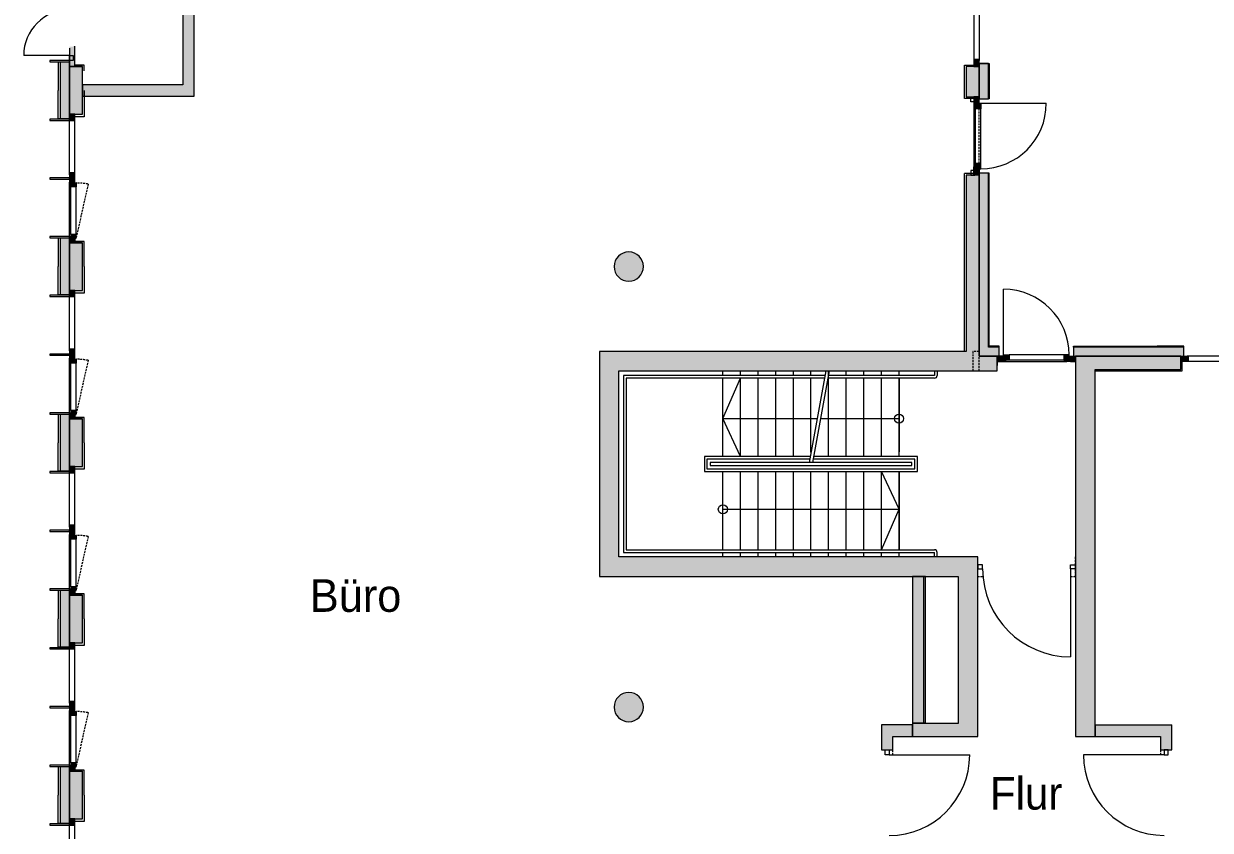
# Model space of a CAD drawing. Header units: inches. Extents: x 354311 to 431061, y 371078 to 433204.
# Drawn here: x 362519 to 380710, y 390366 to 402725 of the extents above; entities that cross this region are included whole.
import ezdxf

# ---------------------------------------------------------------- set-up
doc = ezdxf.new("R2010")
doc.units = ezdxf.units.IN
doc.header["$LTSCALE"] = 250
doc.header["$MEASUREMENT"] = 0
doc.linetypes.add('G1', pattern=[0.18, 0.12, -0.06])
doc.layers.add('Grundebene', color=7, linetype='Continuous')
doc.styles.add('ARIAL', font='arial.ttf', dxfattribs={"height": 0.2})

msp = doc.modelspace()

# ---------------------------------------------------------------- hatches: boundary and pattern name
at = {"layer": 'Grundebene', "true_color": 0x000000, "transparency": 33554687}
for points in [[(363419, 401791), (364956, 401791), (364956, 417254), (365131, 417079), (365131, 417079), (365131, 401616), (363419, 401616)], [(365131, 417079), (364956, 417254), (364956, 401791), (365131, 401616)], [(363301, 402069), (363301, 402384), (363281, 402384), (363281, 402372), (363219, 402372), (363219, 402069)], [(363219, 402138), (363079, 402138), (363079, 401270), (363219, 401270)], [(363079, 402138), (363219, 402138), (363219, 402069), (363419, 402069), (363419, 401339), (363219, 401339), (363219, 401270), (363079, 401270)], [(363219, 402069), (363219, 401339), (363419, 401339), (363419, 402069)], [(377169, 402069), (377169, 402179), (377087, 402179), (377087, 402069)], [(377169, 401574), (377309, 401574), (377309, 402114), (377169, 402114)], [(377309, 401574), (377309, 402114), (377169, 402114), (377169, 401574)], [(365131, 401616), (364956, 401791), (363419, 401791), (363419, 401616)], [(377087, 401604), (377087, 401474), (377108, 401474), (377108, 401486), (377169, 401486), (377169, 401604)], [(377108, 401507), (377108, 401424), (377190, 401424), (377190, 401507)], [(363219, 401339), (363219, 401244), (363301, 401244), (363301, 401339)], [(377108, 400584), (377108, 400501), (377190, 400501), (377190, 400584)], [(363239, 400285), (363239, 400269), (363219, 400269), (363219, 400439), (363301, 400439), (363301, 400285)], [(377087, 400535), (377087, 400404), (377169, 400404), (377169, 400535)], [(377169, 397629), (377309, 397769), (377309, 400434), (377169, 400434)], [(377309, 400434), (377169, 400434), (377169, 397629), (377309, 397769)], [(363239, 400225), (363239, 400285), (363321, 400285), (363321, 400225)], [(363239, 399498), (363239, 399438), (363321, 399438), (363321, 399498)], [(363219, 399438), (363079, 399438), (363079, 398570), (363219, 398570)], [(363079, 399438), (363219, 399438), (363219, 399369), (363419, 399369), (363419, 398639), (363219, 398639), (363219, 398639), (363219, 398570), (363079, 398570)], [(363239, 399438), (363239, 399464), (363219, 399464), (363219, 399369), (363301, 399369), (363301, 399438)], [(363219, 399369), (363219, 398639), (363419, 398639), (363419, 399369)], [(363219, 398639), (363219, 398544), (363301, 398544), (363301, 398639)], [(363239, 397585), (363239, 397569), (363219, 397569), (363219, 397739), (363301, 397739), (363301, 397585)], [(371344, 397705), (371644, 397705), (371644, 394554), (371344, 394554)], [(377069, 397404), (377063, 397596), (376969, 397704), (371344, 397704), (371644, 397404)], [(371344, 394254), (371644, 394554), (371644, 397404), (371344, 397704)], [(371644, 397704), (377444, 397704), (377444, 397404), (371644, 397404)], [(377474, 397629), (377474, 397769), (377309, 397769), (377169, 397629)], [(377541, 397568), (377624, 397568), (377624, 397650), (377541, 397650)], [(378464, 397568), (378547, 397568), (378547, 397650), (378464, 397650)], [(380304, 397629), (380304, 397769), (378614, 397769), (378614, 397629)], [(378614, 397769), (380304, 397769), (380304, 397629), (378614, 397629)], [(363239, 397525), (363239, 397585), (363321, 397585), (363321, 397525)], [(377444, 397547), (377574, 397547), (377574, 397568), (377562, 397568), (377562, 397629), (377444, 397629)], [(378513, 397547), (378644, 397547), (378644, 397629), (378513, 397629)], [(380259, 397429), (378644, 397429), (378644, 397629), (380259, 397629)], [(378944, 397629), (378861, 397562), (378944, 397429), (380259, 397429), (380259, 397629)], [(380259, 397629), (380369, 397629), (380369, 397547), (380259, 397547)], [(363219, 396738), (363079, 396738), (363079, 395870), (363219, 395870)], [(363079, 395870), (363079, 396738), (363219, 396738), (363219, 396669), (363419, 396669), (363419, 395939), (363219, 395939), (363219, 395939), (363219, 395870)], [(363239, 396738), (363239, 396764), (363219, 396764), (363219, 396669), (363301, 396669), (363301, 396738)], [(363239, 396798), (363239, 396738), (363321, 396738), (363321, 396798)], [(363219, 396669), (363219, 395939), (363419, 395939), (363419, 396669)], [(363219, 395939), (363219, 395844), (363301, 395844), (363301, 395939)], [(363239, 394885), (363239, 394869), (363219, 394869), (363219, 395039), (363301, 395039), (363301, 394885)], [(363239, 394825), (363239, 394885), (363321, 394885), (363321, 394825)], [(371644, 394554), (371344, 394254), (376844, 394254), (376919, 394454), (376844, 394554)], [(377144, 394554), (371344, 394554), (371344, 394254), (377144, 394254)], [(376144, 392005), (376319, 392005), (376319, 394254), (376144, 394254)], [(376144, 392005), (376344, 392005), (376344, 394254), (376144, 394254)], [(376844, 394254), (377144, 394254), (377144, 392005), (376844, 392005)], [(363219, 394038), (363079, 394038), (363079, 393170), (363219, 393170)], [(363079, 394038), (363219, 394038), (363219, 393969), (363419, 393969), (363419, 393239), (363219, 393239), (363219, 393170), (363079, 393170)], [(363239, 394038), (363239, 394064), (363219, 394064), (363219, 393969), (363301, 393969), (363301, 394038)], [(363239, 394098), (363239, 394038), (363321, 394038), (363321, 394098)], [(363219, 393969), (363219, 393239), (363419, 393239), (363419, 393969)], [(363219, 393239), (363219, 393144), (363301, 393144), (363301, 393239)], [(363239, 392185), (363239, 392169), (363219, 392169), (363219, 392339), (363301, 392339), (363301, 392185)], [(363239, 392125), (363239, 392185), (363321, 392185), (363321, 392125)], [(375669, 391979), (375844, 391804), (376144, 391804), (376144, 391979)], [(375669, 391979), (376144, 391979), (376144, 391804), (375669, 391804)], [(376144, 392005), (377144, 392005), (377144, 391804), (376144, 391804)], [(377144, 391804), (376844, 392004), (376144, 392004), (376144, 391804)], [(378944, 391804), (380120, 391804), (380120, 391979), (378944, 391979)], [(363219, 391338), (363079, 391338), (363079, 390470), (363219, 390470)], [(363079, 391338), (363219, 391338), (363219, 391269), (363419, 391269), (363419, 390539), (363219, 390539), (363219, 390539), (363219, 390470), (363079, 390470)], [(363239, 391338), (363239, 391364), (363219, 391364), (363219, 391269), (363301, 391269), (363301, 391338)], [(363239, 391398), (363239, 391338), (363321, 391338), (363321, 391398)], [(363219, 391269), (363219, 390539), (363419, 390539), (363419, 391269)], [(363219, 390539), (363219, 390444), (363301, 390444), (363301, 390539)]]:
    msp.add_hatch(color=18, dxfattribs=at).paths.add_polyline_path(points, flags=0)
h = msp.add_hatch(color=18, dxfattribs=at)
h.paths.add_polyline_path([(376969, 397704), (377063, 397596), (377169, 397629), (377169, 400404), (376969, 400404)], flags=0)
h.paths.add_polyline_path([(376969, 401604), (377169, 401604), (377169, 402069), (376969, 402069)], flags=0)
h = msp.add_hatch(color=18, dxfattribs=at)
h.paths.add_polyline_path([(376969, 402069), (376969, 401604), (377169, 401604), (377169, 402069)], flags=0)
h.paths.add_polyline_path([(377169, 400404), (376969, 400404), (376969, 397704), (377063, 397596), (377169, 397629)], flags=0)
h = msp.add_hatch(color=18, dxfattribs=at)
edge = h.paths.add_edge_path(flags=0)
edge.add_arc((371794, 399004), 225, 0, 360)
edge.add_arc((371794, 399004), 225, 0, 360)
h = msp.add_hatch(color=18, dxfattribs=at)
h.paths.add_polyline_path([(377169, 397629), (377063, 397596), (377069, 397404), (377444, 397404), (377444, 397629)], flags=0)
h.paths.add_polyline_path([(378644, 397629), (378644, 397404), (378944, 397629)], flags=0)
h = msp.add_hatch(color=18, dxfattribs=at)
h.paths.add_polyline_path([(378644, 391804), (378944, 391804), (378944, 397429), (378861, 397562), (378644, 397404)], flags=0)
h.paths.add_polyline_path([(378644, 397404), (378861, 397562), (378944, 397629), (378944, 397629), (378644, 397404)], flags=0)
h = msp.add_hatch(color=18, dxfattribs=at)
edge = h.paths.add_edge_path(flags=0)
edge.add_line((378644, 397404), (378644, 391804))
edge.add_line((378644, 391804), (378944, 391804))
edge.add_line((378944, 391804), (378944, 397429))
edge.add_line((378944, 397429), (378861, 397562))
edge.add_line((378861, 397562), (378644, 397404))
h = msp.add_hatch(color=18, dxfattribs=at)
h.paths.add_polyline_path([(377144, 394554), (376844, 394554), (376844, 394554), (376919, 394454), (377144, 394554)], flags=0)
h.paths.add_polyline_path([(377144, 394554), (376919, 394454), (376844, 394254), (376844, 392004), (377144, 391804)], flags=0)
h = msp.add_hatch(color=18, dxfattribs=at)
edge = h.paths.add_edge_path(flags=0)
edge.add_arc((371794, 392254), 225, 0, 360)
edge.add_arc((371794, 392254), 225, 0, 360)
h = msp.add_hatch(color=18, dxfattribs=at)
h.paths.add_polyline_path([(375669, 389797), (375844, 389972), (375844, 390211), (375669, 390211)], flags=0)
h.paths.add_polyline_path([(375669, 391596), (375844, 391596), (375844, 391804), (375669, 391979)], flags=0)
h = msp.add_hatch(color=18, dxfattribs=at)
h.paths.add_polyline_path([(375669, 390211), (375669, 389797), (375844, 389972), (375844, 390211)], flags=0)
h.paths.add_polyline_path([(375669, 391596), (375844, 391596), (375844, 391804), (375669, 391979)], flags=0)
h = msp.add_hatch(color=18, dxfattribs=at)
h.paths.add_polyline_path([(378944, 391979), (378944, 391804), (379945, 391804), (380003, 391848), (379945, 391979)], flags=0)
h.paths.add_polyline_path([(379945, 391979), (380003, 391848), (380120, 391804), (380120, 391804), (380120, 391979)], flags=0)
h = msp.add_hatch(color=18, dxfattribs=at)
h.paths.add_polyline_path([(379945, 389972), (380120, 389797), (380120, 390212), (379945, 390212)], flags=0)
h.paths.add_polyline_path([(379945, 391597), (380120, 391597), (380120, 391804), (380003, 391848), (379945, 391804)], flags=0)
h = msp.add_hatch(color=18, dxfattribs=at)
h.paths.add_polyline_path([(380120, 390212), (379945, 390212), (379945, 389972), (380120, 389797)], flags=0)
h.paths.add_polyline_path([(379945, 391597), (380120, 391597), (380120, 391804), (380003, 391848), (379945, 391804)], flags=0)

# ---------------------------------------------------------------- linework, layer by layer
at = {"layer": 'Grundebene', "color": 18, "linetype": 'Continuous', "lineweight": 13, "true_color": 0x000000}
for p, q in [((364956, 417254), (364956, 401791)), ((365131, 401616), (365131, 417079)), ((377087, 402996), (377087, 402164)), ((377169, 402996), (377169, 402164)), ((363301, 402069), (363301, 402384)), ((363219, 402239), (362519, 402239)), ((363219, 402351), (363219, 402069)), ((363219, 402164), (363219, 402239)), ((363219, 402239), (363279, 402239)), ((363279, 402239), (363279, 402164)), ((362919, 402164), (362919, 402144)), ((363219, 402164), (362919, 402164)), ((362919, 402144), (363219, 402144)), ((363219, 402138), (363049, 402138)), ((363049, 402138), (363049, 401704)), ((363219, 402138), (363079, 402138)), ((363079, 402138), (363079, 401270)), ((363279, 402164), (363219, 402164)), ((363219, 402144), (363219, 402164)), ((363219, 401270), (363219, 402138)), ((363219, 402089), (363219, 402138)), ((363219, 401339), (363219, 402069)), ((363219, 402069), (363419, 402069)), ((363219, 402069), (363219, 401339)), ((363419, 402069), (363219, 402069)), ((363219, 402069), (363301, 402069)), ((363444, 402089), (363301, 402089)), ((363419, 401339), (363419, 402069)), ((363419, 401339), (363419, 402069)), ((363444, 402004), (363444, 402089)), ((376944, 401579), (376944, 402089)), ((376944, 402089), (377087, 402089)), ((376944, 401704), (376944, 402089)), ((376944, 402089), (377087, 402089)), ((377169, 402069), (376969, 402069)), ((376969, 402069), (376969, 401604)), ((377169, 402179), (377087, 402179)), ((377087, 402179), (377087, 402069)), ((377087, 402069), (377169, 402069)), ((377169, 402069), (377169, 402179)), ((377309, 402114), (377169, 402114)), ((377169, 402114), (377169, 401574)), ((377169, 402109), (377169, 402114)), ((377169, 402114), (377322, 402114)), ((377169, 401604), (377169, 402069)), ((377309, 401574), (377309, 402114)), ((377322, 402114), (377322, 401704)), ((377322, 401909), (377322, 401574)), ((363049, 401270), (363049, 401704)), ((364956, 401791), (363419, 401791)), ((363419, 401791), (363419, 401616)), ((363444, 401704), (363444, 401299)), ((363419, 401616), (365131, 401616)), ((377087, 401579), (376944, 401579)), ((376969, 401604), (377169, 401604)), ((377039, 401529), (377039, 401604)), ((377039, 401604), (377099, 401604)), ((377099, 401529), (377039, 401529)), ((377169, 401604), (377087, 401604)), ((377087, 401604), (377087, 401474)), ((377087, 401554), (377087, 400535)), ((377087, 401474), (377108, 401474)), ((377099, 401604), (377099, 401529)), ((377099, 401529), (377099, 400479)), ((377108, 401424), (377108, 401507)), ((377108, 401507), (377190, 401507)), ((377169, 401507), (377169, 401604)), ((377169, 401574), (377309, 401574)), ((377190, 401507), (378196, 401507)), ((377190, 401507), (377190, 401424)), ((377322, 401574), (377309, 401574)), ((363219, 401339), (363419, 401339)), ((363219, 401339), (363419, 401339)), ((363219, 401339), (363219, 401244)), ((363301, 401339), (363219, 401339)), ((363219, 401299), (363219, 401270)), ((363301, 401244), (363301, 401339)), ((363444, 401299), (363301, 401299)), ((377108, 400584), (377108, 401424)), ((377190, 401424), (377108, 401424)), ((377190, 400584), (377190, 401424)), ((362919, 401264), (362919, 401244)), ((363219, 401264), (362919, 401264)), ((362919, 401244), (363219, 401244)), ((363219, 401270), (363049, 401270)), ((363079, 401270), (363219, 401270)), ((363219, 401244), (363219, 401264)), ((363219, 401244), (363301, 401244)), ((363219, 400412), (363219, 401244)), ((363301, 400412), (363301, 401244)), ((377190, 400584), (377108, 400584)), ((377108, 400584), (377108, 400501)), ((377190, 400501), (377190, 400584)), ((363301, 400439), (363219, 400439)), ((363219, 400439), (363219, 400269)), ((363301, 400333), (363301, 400439)), ((376944, 397704), (376944, 400429)), ((377087, 400429), (376944, 400429)), ((377169, 400404), (376969, 400404)), ((376969, 400404), (376969, 397704)), ((377039, 400479), (377039, 400404)), ((377099, 400479), (377039, 400479)), ((377039, 400404), (377099, 400404)), ((377087, 400404), (377087, 400535)), ((377087, 400535), (377108, 400535)), ((377169, 400404), (377087, 400404)), ((377099, 400404), (377099, 400479)), ((377108, 400501), (377190, 400501)), ((377169, 400501), (377169, 400404)), ((377309, 400434), (377169, 400434)), ((377169, 400434), (377169, 397629)), ((377169, 397629), (377169, 400404)), ((377309, 397769), (377309, 400434)), ((377322, 400434), (377309, 400434)), ((377322, 397782), (377322, 400434)), ((362919, 400364), (362919, 400344)), ((363219, 400364), (362919, 400364)), ((362919, 400344), (363219, 400344)), ((363219, 400344), (363219, 400364)), ((363301, 400354), (363219, 400354)), ((363219, 400354), (363219, 400269)), ((363219, 399464), (363219, 400300)), ((363219, 400269), (363239, 400269)), ((363219, 400269), (363239, 400269)), ((363239, 400225), (363239, 400285)), ((363239, 400285), (363321, 400285)), ((363321, 400225), (363239, 400225)), ((363239, 399498), (363239, 400225)), ((363301, 400285), (363301, 400354)), ((363321, 400285), (363321, 400225)), ((363321, 399498), (363321, 400225)), ((363321, 399498), (363239, 399498)), ((363239, 399498), (363239, 399438)), ((363321, 399438), (363321, 399498)), ((362919, 399464), (362919, 399444)), ((363219, 399464), (362919, 399464)), ((362919, 399444), (363219, 399444)), ((363219, 399438), (363049, 399438)), ((363049, 399438), (363049, 399004)), ((363219, 399438), (363079, 399438)), ((363079, 399438), (363079, 398570)), ((363219, 399444), (363219, 399464)), ((363219, 399369), (363219, 399464)), ((363219, 399464), (363239, 399464)), ((363219, 398570), (363219, 399438)), ((363219, 399389), (363219, 399438)), ((363219, 398639), (363219, 399369)), ((363219, 399369), (363419, 399369)), ((363219, 399369), (363219, 398639)), ((363419, 399369), (363219, 399369)), ((363301, 399369), (363219, 399369)), ((363239, 399438), (363321, 399438)), ((363301, 399438), (363301, 399369)), ((363444, 399389), (363301, 399389)), ((363419, 398639), (363419, 399369)), ((363419, 398639), (363419, 399369)), ((363444, 399004), (363444, 399389)), ((363049, 398570), (363049, 399004)), ((363444, 399004), (363444, 398599)), ((362919, 398564), (362919, 398544)), ((363219, 398564), (362919, 398564)), ((363219, 398570), (363049, 398570)), ((363079, 398570), (363219, 398570)), ((363219, 398639), (363419, 398639)), ((363219, 398639), (363419, 398639)), ((363219, 398639), (363219, 398544)), ((363301, 398639), (363219, 398639)), ((363219, 398599), (363219, 398570)), ((363219, 398544), (363219, 398564)), ((363301, 398544), (363301, 398639)), ((363444, 398599), (363301, 398599)), ((377541, 397650), (377541, 398656)), ((362919, 398544), (363219, 398544)), ((363219, 398544), (363301, 398544)), ((363219, 397712), (363219, 398544)), ((363301, 397712), (363301, 398544)), ((362919, 397664), (362919, 397644)), ((363219, 397664), (362919, 397664)), ((363301, 397739), (363219, 397739)), ((363219, 397739), (363219, 397569)), ((363219, 397644), (363219, 397664)), ((363301, 397654), (363219, 397654)), ((363219, 397654), (363219, 397569)), ((363301, 397633), (363301, 397739)), ((363301, 397585), (363301, 397654)), ((376969, 397704), (371344, 397704)), ((371344, 397704), (371344, 394254)), ((377474, 397769), (377309, 397769)), ((377474, 397782), (377322, 397782)), ((377474, 397769), (377474, 397782)), ((377474, 397629), (377474, 397769)), ((377541, 397650), (377624, 397650)), ((377541, 397568), (377541, 397650)), ((378464, 397650), (377624, 397650)), ((377624, 397650), (377624, 397568)), ((378547, 397650), (378464, 397650)), ((378464, 397650), (378464, 397568)), ((378547, 397568), (378547, 397650)), ((378614, 397769), (378614, 397782)), ((378614, 397782), (379894, 397782)), ((380304, 397769), (378614, 397769)), ((378614, 397769), (378614, 397629)), ((380304, 397782), (379894, 397782)), ((380304, 397629), (380304, 397782)), ((380304, 397629), (380304, 397769)), ((362919, 397644), (363219, 397644)), ((363219, 396764), (363219, 397600)), ((363219, 397569), (363239, 397569)), ((363219, 397569), (363239, 397569)), ((363239, 397525), (363239, 397585)), ((363239, 397585), (363321, 397585)), ((363321, 397525), (363239, 397525)), ((363239, 396798), (363239, 397525)), ((363321, 397585), (363321, 397525)), ((363321, 396798), (363321, 397525)), ((377444, 397629), (377169, 397629)), ((377169, 397629), (377474, 397629)), ((377444, 397404), (377444, 397629)), ((377541, 397629), (377444, 397629)), ((377444, 397629), (377444, 397547)), ((377519, 397547), (377444, 397547)), ((377444, 397547), (377444, 397487)), ((377444, 397547), (377574, 397547)), ((377494, 397547), (378513, 397547)), ((377624, 397568), (377541, 397568)), ((377574, 397547), (377574, 397568)), ((378464, 397568), (377624, 397568)), ((378464, 397568), (378547, 397568)), ((378513, 397547), (378513, 397568)), ((378644, 397547), (378513, 397547)), ((378547, 397629), (378644, 397629)), ((378569, 397547), (378644, 397547)), ((378614, 397629), (380304, 397629)), ((378644, 397629), (378644, 397404)), ((378944, 397629), (378644, 397629)), ((378644, 397629), (378644, 397547)), ((378644, 397547), (378644, 397487)), ((378944, 397629), (378944, 397629)), ((380259, 397629), (378944, 397629)), ((380259, 397429), (380259, 397629)), ((380259, 397629), (380369, 397629)), ((380259, 397547), (380259, 397629)), ((380369, 397547), (380259, 397547)), ((380279, 397404), (380279, 397547)), ((380299, 397629), (380304, 397629)), ((381186, 397629), (380354, 397629)), ((381186, 397547), (380354, 397547)), ((380369, 397629), (380369, 397547)), ((371644, 397404), (377069, 397404)), ((371644, 394554), (371644, 397404)), ((374801, 397334), (371714, 397334)), ((371714, 397334), (371714, 394624)), ((374794, 397294), (371754, 397294)), ((371754, 397294), (371754, 394664)), ((373238, 397334), (373238, 397404)), ((373238, 396674), (373508, 397294)), ((373238, 396094), (373238, 397294)), ((373508, 397334), (373508, 397404)), ((373508, 396094), (373508, 397294)), ((373778, 397334), (373778, 397404)), ((373778, 396094), (373778, 397294)), ((374048, 397334), (374048, 397404)), ((374048, 396094), (374048, 397294)), ((374318, 397334), (374318, 397404)), ((374318, 396094), (374318, 397294)), ((374814, 397404), (374560, 396004)), ((374588, 397334), (374588, 397404)), ((374588, 396159), (374588, 397294)), ((374865, 397404), (374611, 396004)), ((376482, 397294), (374845, 397294)), ((376482, 397334), (374852, 397334)), ((374858, 397334), (374858, 397404)), ((374858, 396094), (374858, 397294)), ((375128, 397334), (375128, 397404)), ((375128, 396094), (375128, 397294)), ((375398, 397334), (375398, 397404)), ((375398, 396094), (375398, 397294)), ((375668, 397334), (375668, 397404)), ((375668, 396094), (375668, 397294)), ((375938, 397334), (375938, 397404)), ((375938, 397294), (375938, 396164)), ((375938, 396094), (375938, 397294)), ((376482, 397404), (376482, 397334)), ((376522, 397404), (376522, 397334)), ((376522, 397404), (376522, 397334)), ((377069, 397404), (377444, 397404)), ((378644, 397404), (378644, 391804)), ((378944, 391804), (378944, 397429)), ((378944, 397429), (380259, 397429)), ((378944, 397404), (379894, 397404)), ((379894, 397404), (380279, 397404)), ((362919, 396764), (362919, 396744)), ((363219, 396764), (362919, 396764)), ((362919, 396744), (363219, 396744)), ((363219, 396738), (363049, 396738)), ((363049, 396738), (363049, 396304)), ((363219, 396738), (363079, 396738)), ((363079, 396738), (363079, 395870)), ((363219, 396744), (363219, 396764)), ((363219, 396669), (363219, 396764)), ((363219, 396764), (363239, 396764)), ((363219, 395870), (363219, 396738)), ((363219, 396689), (363219, 396738)), ((363321, 396798), (363239, 396798)), ((363239, 396798), (363239, 396738)), ((363239, 396738), (363321, 396738)), ((363301, 396738), (363301, 396669)), ((363321, 396738), (363321, 396798)), ((363219, 395939), (363219, 396669)), ((363219, 396669), (363419, 396669)), ((363219, 396669), (363219, 395939)), ((363419, 396669), (363219, 396669)), ((363301, 396669), (363219, 396669)), ((363444, 396689), (363301, 396689)), ((363419, 395939), (363419, 396669)), ((363419, 395939), (363419, 396669)), ((363444, 396304), (363444, 396689)), ((373238, 396674), (374681, 396674)), ((373508, 396094), (373238, 396674)), ((374732, 396674), (375938, 396674)), ((363049, 395870), (363049, 396304)), ((363444, 396304), (363444, 395899)), ((374576, 396094), (372954, 396094)), ((372954, 396094), (372954, 395864)), ((374569, 396054), (372994, 396054)), ((372994, 396054), (372994, 395904)), ((376182, 396054), (374620, 396054)), ((376222, 396094), (374627, 396094)), ((376182, 395904), (376182, 396054)), ((376222, 395864), (376222, 396094)), ((362919, 395864), (362919, 395844)), ((363219, 395864), (362919, 395864)), ((362919, 395844), (363219, 395844)), ((363219, 395870), (363049, 395870)), ((363079, 395870), (363219, 395870)), ((363219, 395939), (363419, 395939)), ((363219, 395939), (363419, 395939)), ((363219, 395939), (363219, 395844)), ((363301, 395939), (363219, 395939)), ((363219, 395899), (363219, 395870)), ((363219, 395844), (363219, 395864)), ((363219, 395844), (363301, 395844)), ((363219, 395012), (363219, 395844)), ((363301, 395844), (363301, 395939)), ((363444, 395899), (363301, 395899)), ((363301, 395012), (363301, 395844)), ((372954, 395864), (376222, 395864)), ((372994, 395904), (376182, 395904)), ((373044, 396004), (373044, 395954)), ((376132, 396004), (373044, 396004)), ((373044, 395954), (376132, 395954)), ((373238, 394664), (373238, 395864)), ((373508, 394664), (373508, 395864)), ((373778, 394664), (373778, 395864)), ((374048, 394664), (374048, 395864)), ((374318, 394664), (374318, 395864)), ((374588, 394664), (374588, 395864)), ((374858, 394664), (374858, 395864)), ((375128, 394664), (375128, 395864)), ((375398, 394664), (375398, 395864)), ((375938, 395284), (375668, 395864)), ((375668, 394664), (375668, 395864)), ((375938, 395864), (375938, 394664)), ((375938, 394664), (375938, 395864)), ((376132, 395954), (376132, 396004)), ((373238, 395284), (374435, 395284)), ((374435, 395284), (375938, 395284)), ((375668, 394664), (375938, 395284)), ((362919, 394964), (362919, 394944)), ((363219, 394964), (362919, 394964)), ((362919, 394944), (363219, 394944)), ((363301, 395039), (363219, 395039)), ((363219, 395039), (363219, 394869)), ((363219, 394944), (363219, 394964)), ((363301, 394954), (363219, 394954)), ((363219, 394954), (363219, 394869)), ((363301, 394933), (363301, 395039)), ((363301, 394885), (363301, 394954)), ((363219, 394064), (363219, 394900)), ((363219, 394869), (363239, 394869)), ((363219, 394869), (363239, 394869)), ((363239, 394825), (363239, 394885)), ((363239, 394885), (363321, 394885)), ((363321, 394825), (363239, 394825)), ((363239, 394098), (363239, 394825)), ((363321, 394885), (363321, 394825)), ((363321, 394098), (363321, 394825)), ((371714, 394624), (376482, 394624)), ((371754, 394664), (376482, 394664)), ((373238, 394554), (373238, 394624)), ((373508, 394554), (373508, 394624)), ((373778, 394554), (373778, 394624)), ((374048, 394554), (374048, 394624)), ((374318, 394554), (374318, 394624)), ((374588, 394554), (374588, 394624)), ((374858, 394554), (374858, 394624)), ((375128, 394554), (375128, 394624)), ((375398, 394554), (375398, 394624)), ((375668, 394554), (375668, 394624)), ((375938, 394554), (375938, 394624)), ((376482, 394554), (376482, 394624)), ((376522, 394554), (376522, 394624)), ((376522, 394554), (376522, 394624)), ((376844, 394554), (371644, 394554)), ((377144, 394554), (376844, 394554)), ((376844, 394554), (376844, 394554)), ((377144, 391804), (377144, 394554)), ((377219, 394434), (377144, 394434)), ((377144, 394434), (377144, 394374)), ((377144, 394374), (377219, 394374)), ((377219, 394374), (377219, 394434)), ((378569, 394434), (378644, 394434)), ((378569, 394374), (378569, 394434)), ((378644, 394374), (378569, 394374)), ((378569, 394374), (378569, 393024)), ((378644, 394434), (378644, 394374)), ((371344, 394254), (376844, 394254)), ((376344, 394254), (376144, 394254)), ((376319, 394254), (376144, 394254)), ((376144, 394254), (376144, 392005)), ((376319, 392005), (376319, 394254)), ((376344, 392004), (376344, 394254)), ((376844, 394254), (376844, 392004)), ((362919, 394064), (362919, 394044)), ((363219, 394064), (362919, 394064)), ((362919, 394044), (363219, 394044)), ((363219, 394038), (363049, 394038)), ((363049, 394038), (363049, 393604)), ((363219, 394038), (363079, 394038)), ((363079, 394038), (363079, 393170)), ((363219, 394044), (363219, 394064)), ((363219, 393969), (363219, 394064)), ((363219, 394064), (363239, 394064)), ((363219, 393170), (363219, 394038)), ((363219, 393989), (363219, 394038)), ((363321, 394098), (363239, 394098)), ((363239, 394098), (363239, 394038)), ((363239, 394038), (363321, 394038)), ((363301, 394038), (363301, 393969)), ((363321, 394038), (363321, 394098)), ((363219, 393239), (363219, 393969)), ((363219, 393969), (363419, 393969)), ((363219, 393969), (363219, 393239)), ((363419, 393969), (363219, 393969)), ((363301, 393969), (363219, 393969)), ((363444, 393989), (363301, 393989)), ((363419, 393239), (363419, 393969)), ((363419, 393239), (363419, 393969)), ((363444, 393604), (363444, 393989)), ((363049, 393170), (363049, 393604)), ((363444, 393604), (363444, 393199)), ((362919, 393164), (362919, 393144)), ((363219, 393164), (362919, 393164)), ((362919, 393144), (363219, 393144)), ((363219, 393170), (363049, 393170)), ((363079, 393170), (363219, 393170)), ((363219, 393239), (363419, 393239)), ((363219, 393239), (363419, 393239)), ((363219, 393239), (363219, 393144)), ((363301, 393239), (363219, 393239)), ((363219, 393199), (363219, 393170)), ((363219, 393144), (363219, 393164)), ((363219, 393144), (363301, 393144)), ((363219, 392312), (363219, 393144)), ((363301, 393144), (363301, 393239)), ((363444, 393199), (363301, 393199)), ((363301, 392312), (363301, 393144)), ((362919, 392264), (362919, 392244)), ((363219, 392264), (362919, 392264)), ((362919, 392244), (363219, 392244)), ((363301, 392339), (363219, 392339)), ((363219, 392339), (363219, 392169)), ((363219, 392244), (363219, 392264)), ((363301, 392254), (363219, 392254)), ((363219, 392254), (363219, 392169)), ((363219, 391364), (363219, 392200)), ((363301, 392233), (363301, 392339)), ((363301, 392185), (363301, 392254)), ((363219, 392169), (363239, 392169)), ((363219, 392169), (363239, 392169)), ((363239, 392125), (363239, 392185)), ((363239, 392185), (363321, 392185)), ((363321, 392125), (363239, 392125)), ((363239, 391398), (363239, 392125)), ((363321, 392185), (363321, 392125)), ((363321, 391398), (363321, 392125)), ((376144, 391979), (375669, 391979)), ((375669, 391979), (375669, 391596)), ((376344, 392005), (376144, 392005)), ((376144, 392005), (376319, 392005)), ((376844, 392004), (376144, 392004)), ((376144, 392004), (376144, 391804)), ((376144, 391804), (376144, 391979)), ((376844, 392004), (376344, 392004)), ((378944, 391979), (380120, 391979)), ((378944, 391979), (378944, 391804)), ((380120, 391804), (380120, 391979)), ((375844, 391804), (376144, 391804)), ((375844, 391596), (375844, 391804)), ((376144, 391804), (377144, 391804)), ((378644, 391804), (378944, 391804)), ((378944, 391804), (379945, 391804)), ((379945, 391804), (379945, 391597)), ((380120, 391597), (380120, 391804)), ((380120, 391804), (380120, 391804)), ((375669, 391596), (375844, 391596)), ((375726, 391521), (375726, 391596)), ((375726, 391596), (375786, 391596)), ((375786, 391521), (375726, 391521)), ((375786, 391596), (375786, 391521)), ((375786, 391521), (377021, 391521)), ((380002, 391522), (378767, 391522)), ((379945, 391597), (380120, 391597)), ((380062, 391597), (380002, 391597)), ((380002, 391597), (380002, 391522)), ((380002, 391522), (380062, 391522)), ((380062, 391522), (380062, 391597)), ((362919, 391364), (362919, 391344)), ((363219, 391364), (362919, 391364)), ((362919, 391344), (363219, 391344)), ((363219, 391338), (363049, 391338)), ((363049, 391338), (363049, 390904)), ((363219, 391338), (363079, 391338)), ((363079, 391338), (363079, 390470)), ((363219, 391344), (363219, 391364)), ((363219, 391269), (363219, 391364)), ((363219, 391364), (363239, 391364)), ((363219, 390470), (363219, 391338)), ((363219, 391289), (363219, 391338)), ((363321, 391398), (363239, 391398)), ((363239, 391398), (363239, 391338)), ((363239, 391338), (363321, 391338)), ((363301, 391338), (363301, 391269)), ((363444, 391289), (363301, 391289)), ((363321, 391338), (363321, 391398)), ((363444, 390904), (363444, 391289)), ((363219, 390539), (363219, 391269)), ((363219, 391269), (363419, 391269)), ((363219, 391269), (363219, 390539)), ((363419, 391269), (363219, 391269)), ((363301, 391269), (363219, 391269)), ((363419, 390539), (363419, 391269)), ((363419, 390539), (363419, 391269)), ((363049, 390470), (363049, 390904)), ((363444, 390904), (363444, 390499)), ((362919, 390464), (362919, 390444)), ((363219, 390464), (362919, 390464)), ((362919, 390444), (363219, 390444)), ((363219, 390470), (363049, 390470)), ((363079, 390470), (363219, 390470)), ((363219, 390539), (363419, 390539)), ((363219, 390539), (363419, 390539)), ((363219, 390539), (363219, 390444)), ((363301, 390539), (363219, 390539)), ((363219, 390499), (363219, 390470)), ((363219, 390444), (363219, 390464)), ((363219, 390444), (363301, 390444)), ((363219, 389612), (363219, 390444)), ((363301, 390444), (363301, 390539)), ((363444, 390499), (363301, 390499)), ((363301, 389612), (363301, 390444))]:
    msp.add_line(p, q, dxfattribs=at)
at = {"layer": 'Grundebene', "color": 18, "linetype": 'G1', "lineweight": 13, "true_color": 0x000000}
for p, q in [((377169, 400404), (377169, 401604)), ((363506, 400268), (363321, 399438)), ((377165, 397704), (377069, 397704)), ((377069, 397704), (377069, 397404)), ((377165, 397404), (377165, 397704)), ((363506, 397568), (363321, 396738)), ((377069, 397404), (377165, 397404)), ((363506, 394868), (363321, 394038)), ((378644, 394254), (378644, 394554)), ((377144, 394254), (377224, 394254)), ((378569, 394254), (378644, 394254)), ((363506, 392168), (363321, 391338)), ((375844, 391521), (375844, 391596)), ((379945, 391597), (379945, 391522))]:
    msp.add_line(p, q, dxfattribs=at)
at = {"layer": 'Grundebene', "color": 18, "linetype": 'Continuous', "lineweight": 13, "true_color": 0x000000}
for centre in [(375938, 396674), (373238, 395284)]:
    msp.add_circle(centre, 70.6, dxfattribs=at)
for centre, radius, start, end in [((363219, 402239), 700, 90, 180), ((377190, 401507), 1006, 270, 359.9977), ((371794, 399004), 225, 0, 180), ((371794, 399004), 225, 180, 0), ((377541, 397650), 1006, 0, 89.9977), ((376482, 397334), 40, 270, 360), ((376482, 394624), 40, 0, 90), ((378569, 394374), 1350, 180, 270), ((371794, 392254), 225, 0, 180), ((371794, 392254), 225, 180, 0), ((375786, 391521), 1235, 270, 360), ((380002, 391522), 1235, 180, 270)]:
    msp.add_arc(centre, radius, start, end, dxfattribs=at)
at = {"layer": 'Grundebene', "color": 18, "linetype": 'G1', "lineweight": 13, "true_color": 0x000000}
for centre in [(363321, 399285), (363321, 396585), (363321, 393885), (363321, 391185)]:
    msp.add_arc(centre, 1000, 79.3152, 90, dxfattribs=at)

# ---------------------------------------------------------------- texts
at = {"layer": 'Grundebene', "color": 18, "lineweight": 18, "true_color": 0x000000, "style": 'ARIAL'}
for s, width, p in [('Büro', 0.950264, (366906, 393713)), ('Flur', 0.923524, (377332, 390683))]:
    msp.add_text(s, height=500, dxfattribs=dict(at, width=width)).set_placement(p)

doc.saveas('drawing.dxf')
